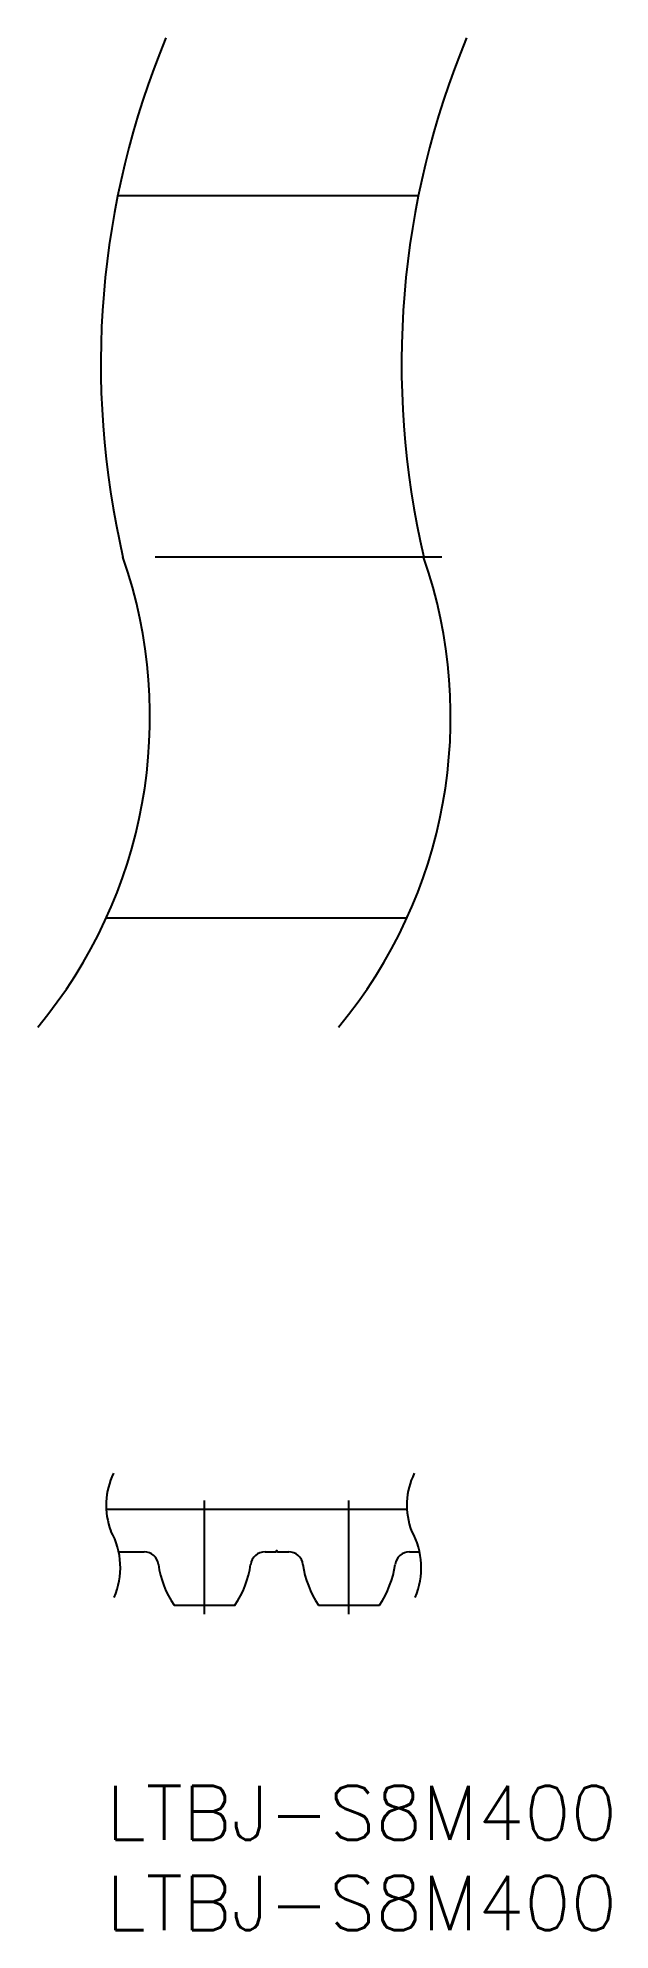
# Model space of a CAD drawing. Extents: x -4 to 28, y -8 to 97.
import ezdxf

# ---------------------------------------------------------------- set-up
doc = ezdxf.new("R2010")
doc.units = 0
doc.header["$LTSCALE"] = 0.5
doc.linetypes.add('CENTER', pattern=[50.8, 31.75, -6.35, 6.35, -6.35])
for name, color, linetype in [('MSM_CENTER', 1, 'CENTER'), ('MSM_CONTINUOUS', 7, 'CONTINUOUS'), ('MSM_NARROW', 5, 'CONTINUOUS'), ('MSM_PART_NUMBER', 7, 'CONTINUOUS')]:
    doc.layers.add(name, color=color, linetype=linetype)
doc.styles.get("Standard").update_dxf_attribs({"font": 'txt.shx', "height": 3, "bigfont": 'bigfont.shx'})

# ---------------------------------------------------------------- blocks, each defined once
blk = doc.blocks.new('*U4')
at = {"layer": 'MSM_PART_NUMBER'}
blk.add_text('LTBJ-S8M400', height=3, dxfattribs=at).set_placement((0, -3))
blk = doc.blocks.new('*U5')
at = {"layer": 'MSM_PART_NUMBER'}
blk.add_text('LTBJ-S8M400', height=3, dxfattribs=at).set_placement((0, -8))

msp = doc.modelspace()

# ---------------------------------------------------------------- linework, layer by layer
at = {"layer": 'MSM_CENTER'}
for p, q in [((18.58, 68.04), (-0.07, 68.04)), ((5.44, 9.5), (5.44, 15.8)), ((13.44, 9.5), (13.44, 15.8))]:
    msp.add_line(p, q, dxfattribs=at)
at = {"layer": 'MSM_CONTINUOUS'}
for p, q in [((17.28, 88.04), (0.63, 88.04)), ((16.65, 48.04), (0, 48.04)), ((16.65, 15.3), (0, 15.3)), ((0.69, 12.95), (2.1, 12.95)), ((8.79, 12.95), (9.4, 12.95)), ((9.41, 12.99), (9.41, 12.96)), ((9.46, 13), (9.42, 13)), ((9.47, 12.96), (9.47, 12.99)), ((9.48, 12.95), (10.1, 12.95)), ((16.79, 12.95), (17.34, 12.95)), ((3.76, 10), (7.13, 10)), ((11.76, 10), (15.13, 10))]:
    msp.add_line(p, q, dxfattribs=at)
for centre, radius, start, end in [((2.1, 12.15), 0.8, 7.6623, 90), ((8.79, 12.15), 0.8, 90, 172.3377), ((9.4, 12.96), 0.01, 270, 0), ((9.42, 12.99), 0.01, 90, 180), ((9.46, 12.99), 0.01, 0, 90), ((9.48, 12.96), 0.01, 180, 270), ((10.1, 12.15), 0.8, 7.6623, 90), ((16.79, 12.15), 0.8, 90, 172.3377), ((8.04, 12.95), 5.2, 187.6623, 214.5627), ((2.84, 12.95), 5.2, 325.4373, 352.3377), ((16.04, 12.95), 5.2, 187.6623, 214.5627), ((10.84, 12.95), 5.2, 325.4373, 352.3377)]:
    msp.add_arc(centre, radius, start, end, dxfattribs=at)
at = {"layer": 'MSM_NARROW'}
for centre, radius, start, end in [((46.82, 78.72), 47.12, 157.4464, 193.0992), ((63.47, 78.72), 47.12, 157.4464, 193.0992), ((-24.44, 59.19), 26.86, 320.2428, 19.2295), ((-7.79, 59.19), 26.86, 320.2428, 19.2295), ((3.97, 15.53), 3.98, 153.6211, 201.0529), ((20.62, 15.53), 3.98, 153.6211, 201.0529), ((-3.44, 12.07), 4.22, 336.9825, 28.8001), ((13.22, 12.07), 4.22, 336.9825, 28.8001)]:
    msp.add_arc(centre, radius, start, end, dxfattribs=at)

# ---------------------------------------------------------------- block references
at = {"layer": 'MSM_CONTINUOUS'}
for name in ['*U4', '*U5']:
    msp.add_blockref(name, (0, 0), dxfattribs=at)

doc.saveas('drawing.dxf')
